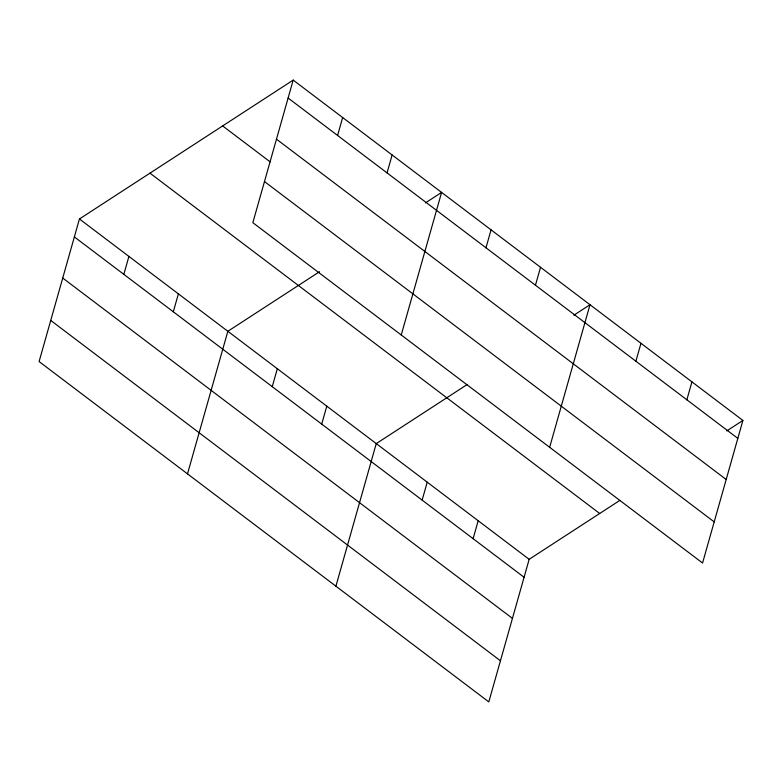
<?xml version="1.0" encoding="UTF-8"?>
<svg xmlns="http://www.w3.org/2000/svg" width="782" height="782" viewBox="0 0 782 782"><rect width="100%" height="100%" fill="white"/><g stroke="black" fill="none" stroke-linecap="round" stroke-linejoin="round"><path stroke-width="1.17" d="M293.191 80.096L252.84 222.684L702.559 563.02L742.9 420.442L293.191 80.096L79.441 218.98L39.1 361.558L488.809 701.904L529.16 559.316L619.882 500.372M123.839 274.355L128.913 256.418M173.311 311.793L178.384 293.856M187.504 473.872L227.845 331.294L319.584 271.686M337.58 135.472L342.663 117.535M272.244 386.67L277.317 368.733M387.051 172.91L392.124 154.973M321.715 424.098L326.788 406.171M401.244 334.989L441.595 192.411L425.476 202.89M335.908 586.187L376.25 443.609L466.981 384.656M485.984 247.786L491.067 229.849M422.143 500.109L427.216 482.181M535.455 285.225L540.528 267.288M473.11 538.681L478.193 520.744M549.648 447.304L589.999 304.726L573.88 315.195M635.893 361.225L640.966 343.298M686.86 399.798L691.933 381.87M726.781 430.911L742.9 420.442M288.118 98.033L737.827 438.37M276.476 139.167L726.185 479.503M222.655 125.931L270.181 161.903M264.482 181.551L714.191 521.887M149.978 173.154L599.686 513.491M79.441 218.98L529.16 559.316M74.368 236.917L524.077 577.253M62.736 278.05L512.445 618.386M50.742 320.434L500.451 660.77"/></g></svg>
